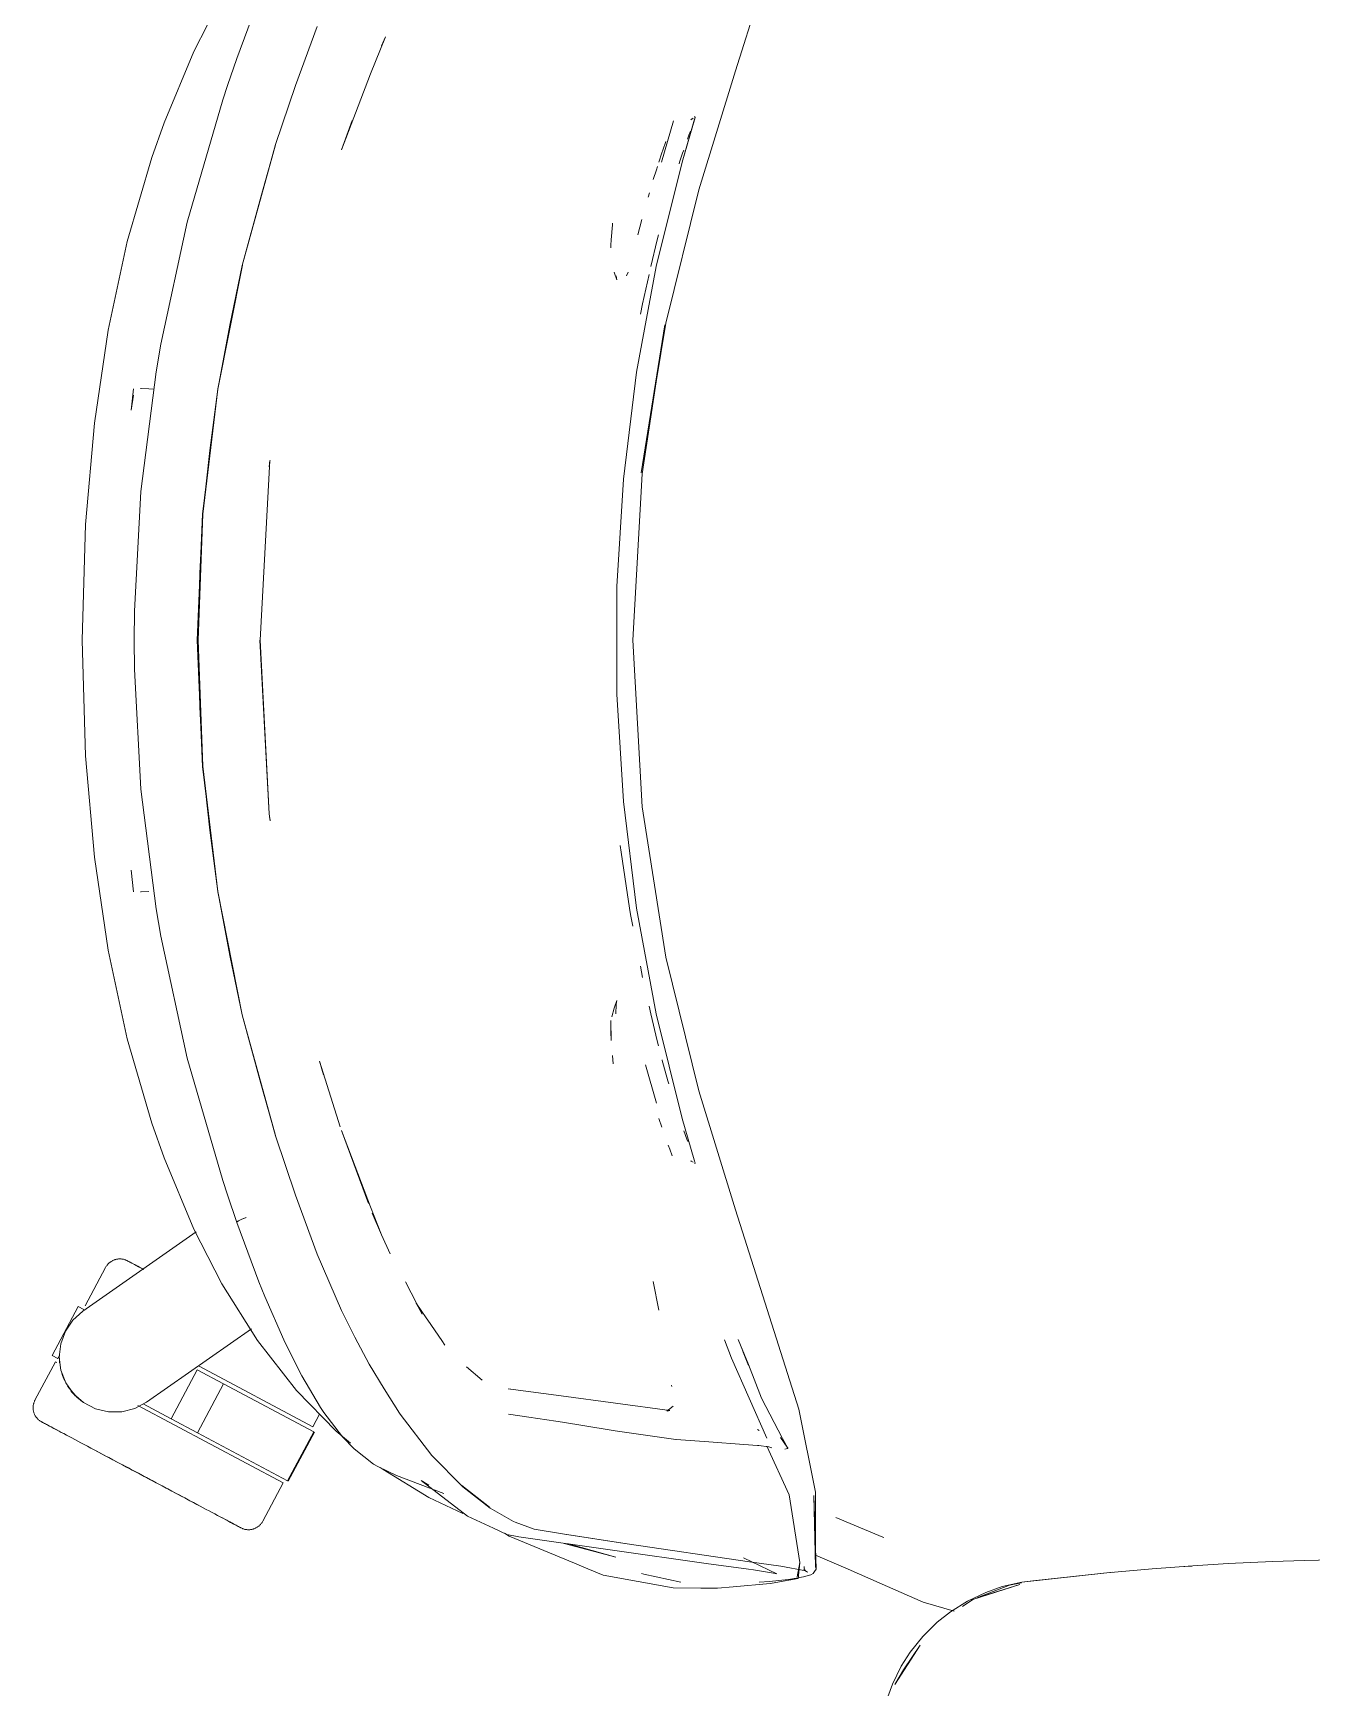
# Model space of a CAD drawing. Header units: millimetres. Extents: x 155927 to 326028, y -36033 to 97293.
# Drawn here: x 200218 to 200540.3, y 30465.7 to 30882.9 of the extents above; entities that cross this region are included whole.
import ezdxf

# ---------------------------------------------------------------- set-up
doc = ezdxf.new("R2010")
doc.units = ezdxf.units.MM
doc.header["$MEASUREMENT"] = 0
doc.layers.add('G-IMPT', color=8, linetype='CONTINUOUS', lineweight=9)
doc.layers.add('I-FURN', color=8, linetype='CONTINUOUS', lineweight=9)

msp = doc.modelspace()

# ---------------------------------------------------------------- linework, layer by layer
at = {"layer": 'G-IMPT'}
for p, q in [((200394.98, 30873.41), (200410.97, 30923.65)), ((200258.51, 30878.29), (200265.6, 30892.07)), ((200269.32, 30876.5), (200274.92, 30891.57)), ((200284.09, 30869.72), (200289.55, 30884.6)), ((200303.05, 30872.64), (200306.78, 30881.96)), ((200306.78, 30881.96), (200305.78, 30879.72)), ((200250.99, 30860.32), (200258.51, 30878.29)), ((200269.32, 30876.5), (200266.98, 30869.67)), ((200295.68, 30853.46), (200302.39, 30870.91)), ((200302.39, 30870.91), (200303.05, 30872.64)), ((200385.8, 30843.43), (200394.98, 30873.41)), ((200265.78, 30866.07), (200266.98, 30869.67)), ((200284.09, 30869.72), (200279.08, 30854.8)), ((200265.78, 30866.07), (200256.84, 30835.24)), ((200250.99, 30860.32), (200247.92, 30851.58)), ((200295.68, 30853.46), (200298.4, 30860.89)), ((200376.37, 30850.38), (200379.41, 30860.81)), ((200381.57, 30850.38), (200384.84, 30861.6)), ((200381.57, 30850.38), (200384.68, 30861.2)), ((200381.57, 30850.38), (200384.63, 30860.91)), ((200383.29, 30857.13), (200383.69, 30858.2)), ((200383.75, 30861.06), (200384.36, 30861.45)), ((200383.75, 30861.06), (200383.96, 30861.21)), ((200384.63, 30860.91), (200384.68, 30861.2)), ((200384.84, 30861.6), (200384.7, 30861.85)), ((200270.7, 30824.3), (200279.08, 30854.8)), ((200270.7, 30824.3), (200279.12, 30854.71)), ((200275.35, 30841.55), (200279.12, 30854.71)), ((200377.5, 30855.56), (200376.74, 30853.4)), ((200382.95, 30856.16), (200383.29, 30857.13)), ((200247.92, 30851.58), (200241.74, 30830.34)), ((200375.02, 30824.06), (200381.57, 30850.38)), ((200376.48, 30852.68), (200375.71, 30850.37)), ((200376.48, 30852.68), (200376.74, 30853.4)), ((200380.94, 30850.38), (200380.79, 30849.92)), ((200380.94, 30850.38), (200381.67, 30852.61)), ((200381.96, 30853.41), (200381.67, 30852.61)), ((200375.09, 30848.46), (200374.3, 30845.97)), ((200375.33, 30849.24), (200375.09, 30848.46)), ((200275.35, 30841.55), (200270.7, 30824.3)), ((200373.31, 30842.67), (200372.98, 30841.55)), ((200385.8, 30843.43), (200377.48, 30809.75)), ((200250.17, 30804.45), (200256.84, 30835.24)), ((200363.7, 30830.82), (200363.98, 30834.53)), ((200363.98, 30834.53), (200364.01, 30835.01)), ((200371.4, 30835.88), (200370.4, 30832.02)), ((200371.4, 30835.88), (200371.01, 30834.35)), ((200241.74, 30830.34), (200236.93, 30807.98)), ((200363.7, 30830.82), (200363.6, 30829.45)), ((200363.6, 30828.75), (200363.6, 30829.45)), ((200373.7, 30824.05), (200375.25, 30830.8)), ((200375.25, 30830.8), (200375.59, 30832.08)), ((200264.52, 30793.18), (200270.74, 30824.42)), ((200270.74, 30824.42), (200264.53, 30793.25)), ((200270.7, 30824.3), (200267.62, 30809.28)), ((200365.13, 30820.66), (200364.45, 30822.61)), ((200365.13, 30820.66), (200364.92, 30821.71)), ((200367.56, 30821.71), (200367.94, 30822.67)), ((200367.8, 30822.26), (200367.94, 30822.67)), ((200375.02, 30824.06), (200370.09, 30797.4)), ((200371.54, 30814.65), (200373.25, 30822.07)), ((200371.07, 30812.02), (200371.54, 30814.65)), ((200233.44, 30784.56), (200236.93, 30807.98)), ((200264.52, 30793.18), (200267.62, 30809.28)), ((200377.48, 30809.75), (200371.23, 30772.01)), ((200371.23, 30772.01), (200377.22, 30809.37)), ((200371.49, 30771.83), (200377.22, 30809.37)), ((200248.99, 30797.53), (200250.17, 30804.45)), ((200245.17, 30767.36), (200248.99, 30797.53)), ((200370.09, 30797.4), (200366.79, 30770.48)), ((200243.34, 30793.26), (200242.69, 30787.85)), ((200243.26, 30791.61), (200242.69, 30787.85)), ((200245.1, 30793.29), (200247.19, 30793.22)), ((200245.1, 30793.29), (200245.21, 30793.29)), ((200248.44, 30793.17), (200247.19, 30793.22)), ((200260.7, 30761.66), (200264.53, 30793.25)), ((200260.74, 30761.62), (200264.52, 30793.18)), ((200262.58, 30777.7), (200264.52, 30793.18)), ((200231.18, 30758.99), (200233.44, 30784.56)), ((200262.58, 30777.7), (200260.74, 30761.62)), ((200275.19, 30729.85), (200277.69, 30775.19)), ((200277.69, 30775.19), (200277.46, 30773.57)), ((200277.46, 30773.57), (200277.7, 30774.88)), ((200277.74, 30775.12), (200277.7, 30774.88)), ((200365.14, 30743.41), (200366.79, 30770.48)), ((200371.49, 30771.83), (200369.13, 30729.85)), ((200243.56, 30737.16), (200245.17, 30767.36)), ((200230.33, 30729.85), (200231.18, 30758.99)), ((200259.37, 30729.85), (200260.7, 30761.66)), ((200260.74, 30761.62), (200259.6, 30729.85)), ((200260.74, 30761.62), (200260.06, 30746.73)), ((200260.06, 30746.73), (200259.6, 30729.85)), ((200365.14, 30716.29), (200365.14, 30743.41)), ((200243.56, 30737.16), (200243.46, 30729.85)), ((200231.18, 30700.7), (200230.33, 30729.85)), ((200243.56, 30722.53), (200243.46, 30729.85)), ((200260.7, 30698.03), (200259.37, 30729.85)), ((200260.06, 30712.96), (200259.6, 30729.85)), ((200260.74, 30698.07), (200259.6, 30729.85)), ((200275.14, 30729.85), (200277.46, 30686.12)), ((200275.19, 30729.85), (200277.46, 30686.12)), ((200371.49, 30687.86), (200369.13, 30729.85)), ((200243.56, 30722.53), (200245.17, 30692.33)), ((200365.14, 30716.29), (200366.79, 30689.21)), ((200260.06, 30712.96), (200260.74, 30698.07)), ((200233.44, 30675.13), (200231.18, 30700.7)), ((200260.7, 30698.03), (200264.53, 30666.44)), ((200260.74, 30698.07), (200264.52, 30666.52)), ((200260.74, 30698.07), (200262.58, 30681.99)), ((200245.17, 30692.33), (200248.99, 30662.16)), ((200370.09, 30662.3), (200366.79, 30689.21)), ((200377.48, 30649.94), (200371.49, 30687.86)), ((200277.46, 30686.12), (200277.73, 30684.34)), ((200277.46, 30686.12), (200277.7, 30684.81)), ((200277.74, 30684.57), (200277.7, 30684.81)), ((200264.52, 30666.52), (200262.58, 30681.99)), ((200236.93, 30651.71), (200233.44, 30675.13)), ((200366.17, 30676.45), (200365.99, 30678.11)), ((200367.47, 30667.92), (200366.17, 30676.45)), ((200243.34, 30666.43), (200242.69, 30671.85)), ((200247.19, 30666.47), (200245.1, 30666.4)), ((200245.1, 30666.4), (200245.21, 30666.4)), ((200270.7, 30635.39), (200264.52, 30666.52)), ((200264.52, 30666.52), (200267.62, 30650.41)), ((200270.7, 30635.39), (200264.53, 30666.44)), ((200367.47, 30667.92), (200368.32, 30662.3)), ((200248.99, 30662.16), (200250.17, 30655.24)), ((200368.32, 30662.3), (200368.56, 30660.67)), ((200375.02, 30635.63), (200370.09, 30662.3)), ((200369.12, 30657.77), (200368.56, 30660.67)), ((200256.84, 30624.45), (200250.17, 30655.24)), ((200241.74, 30629.35), (200236.93, 30651.71)), ((200270.7, 30635.39), (200267.62, 30650.41)), ((200377.48, 30649.94), (200385.8, 30616.26)), ((200371.04, 30647.66), (200371.58, 30644.85)), ((200364.45, 30637.08), (200363.84, 30634.93)), ((200365.13, 30639.03), (200364.45, 30637.08)), ((200364.92, 30637.99), (200364.88, 30635.68)), ((200364.92, 30637.99), (200365.13, 30639.03)), ((200373.25, 30637.62), (200373.7, 30635.64)), ((200275.35, 30618.14), (200270.7, 30635.39)), ((200270.7, 30635.39), (200279.08, 30604.89)), ((200270.7, 30635.39), (200279.12, 30604.98)), ((200363.59, 30633.98), (200363.68, 30628.92)), ((200363.59, 30633.98), (200363.6, 30631.19)), ((200364.87, 30635.82), (200364.88, 30635.68)), ((200375.25, 30628.89), (200373.7, 30635.64)), ((200375.02, 30635.63), (200381.57, 30609.31)), ((200247.92, 30608.11), (200241.74, 30629.35)), ((200363.68, 30628.92), (200363.6, 30631.19)), ((200375.25, 30628.89), (200375.59, 30627.6)), ((200256.84, 30624.45), (200265.78, 30593.62)), ((200363.99, 30625.13), (200364.21, 30623.03)), ((200290.15, 30623.7), (200291.22, 30620.27)), ((200290.15, 30623.7), (200295.4, 30607.22)), ((200375.07, 30613.17), (200372.37, 30622.8)), ((200376.55, 30623.87), (200376.51, 30624.05)), ((200376.87, 30622.73), (200376.55, 30623.87)), ((200376.87, 30622.73), (200377.99, 30618.74)), ((200275.35, 30618.14), (200279.12, 30604.98)), ((200377.99, 30618.74), (200378.19, 30618.05)), ((200394.98, 30586.29), (200385.8, 30616.26)), ((200247.92, 30608.11), (200250.99, 30599.37)), ((200375.73, 30609.32), (200376.45, 30607.1)), ((200381.57, 30609.31), (200384.64, 30598.88)), ((200279.08, 30604.89), (200284.09, 30589.97)), ((200295.68, 30606.23), (200302.5, 30587.82)), ((200295.68, 30606.23), (200302.39, 30588.78)), ((200382.73, 30604.11), (200381.98, 30606.21)), ((200382.73, 30604.11), (200382.97, 30603.45)), ((200250.99, 30599.37), (200258.51, 30581.4)), ((200378.44, 30601.56), (200378.07, 30602.57)), ((200378.44, 30601.56), (200379.05, 30599.9)), ((200383.75, 30598.63), (200383.96, 30598.48)), ((200383.75, 30598.63), (200384.36, 30598.24)), ((200384.71, 30598.61), (200384.64, 30598.88)), ((200384.78, 30598.31), (200384.71, 30598.61)), ((200384.75, 30597.85), (200384.84, 30598.09)), ((200384.84, 30598.09), (200384.78, 30598.31)), ((200265.78, 30593.62), (200266.98, 30590.02)), ((200269.38, 30583.08), (200266.98, 30590.02)), ((200289.55, 30575.09), (200284.09, 30589.97)), ((200302.39, 30588.78), (200303.05, 30587.05)), ((200305.78, 30579.97), (200303.05, 30587.05)), ((200269.35, 30583.09), (200269.38, 30583.22)), ((200274.92, 30568.12), (200269.35, 30583.09)), ((200269.38, 30583.22), (200269.79, 30583.49)), ((200269.38, 30583.22), (200269.39, 30583.26)), ((200269.38, 30583.22), (200269.38, 30583.08)), ((200269.79, 30583.49), (200269.39, 30583.26)), ((200270.61, 30583.87), (200269.79, 30583.49)), ((200269.97, 30583.59), (200269.79, 30583.49)), ((200270.61, 30583.87), (200269.97, 30583.59)), ((200270.61, 30583.87), (200271.67, 30584.29)), ((200270.61, 30583.87), (200271.08, 30584.07)), ((200271.67, 30584.29), (200271.08, 30584.07)), ((200305.78, 30579.97), (200303.47, 30585.42)), ((200394.98, 30586.29), (200410.97, 30536.04)), ((200265.6, 30567.62), (200258.51, 30581.4)), ((200307.97, 30575.13), (200305.78, 30579.97)), ((200289.55, 30575.09), (200295.72, 30560.87)), ((200274.57, 30553.33), (200265.6, 30567.62)), ((200276.4, 30564.44), (200274.92, 30568.12)), ((200311.85, 30568.08), (200316.03, 30559.98)), ((200374.26, 30568.17), (200375.67, 30560.92)), ((200281.17, 30553.48), (200276.4, 30564.44)), ((200314.53, 30562.75), (200317.09, 30559)), ((200314.53, 30562.75), (200316.03, 30559.98)), ((200299.11, 30554.14), (200295.72, 30560.87)), ((200317.09, 30559), (200317.48, 30558.42)), ((200317.48, 30558.42), (200320.98, 30553.28)), ((200274.57, 30553.33), (200284.38, 30540.73)), ((200281.39, 30553.04), (200281.17, 30553.48)), ((200281.17, 30553.48), (200285.7, 30544.43)), ((200281.17, 30553.48), (200285.39, 30545.03)), ((200299.11, 30554.14), (200302.68, 30547.35)), ((200320.98, 30553.28), (200321.73, 30552.18)), ((200392.25, 30553.45), (200393.99, 30548.87)), ((200396.27, 30552.13), (200395.71, 30553.54)), ((200281.39, 30553.04), (200285.7, 30544.43)), ((200398.29, 30547.23), (200396.27, 30552.13)), ((200396.27, 30552.13), (200398.3, 30547.02)), ((200398.3, 30547.02), (200396.96, 30550.4)), ((200285.7, 30544.43), (200285.39, 30545.03)), ((200306.45, 30541.12), (200302.68, 30547.35)), ((200327.25, 30546.65), (200331.16, 30543.31)), ((200393.99, 30548.87), (200402.92, 30528.71)), ((200401.54, 30538.76), (200398.29, 30547.23)), ((200285.7, 30544.43), (200290.43, 30536.43)), ((200306.45, 30541.12), (200310.33, 30535.02)), ((200351.1, 30539.37), (200337.75, 30541.15)), ((200337.75, 30541.15), (200338.22, 30541.01)), ((200378.94, 30541.7), (200378.89, 30542.05)), ((200294.34, 30530.43), (200284.38, 30540.73)), ((200351.1, 30539.37), (200378.44, 30535.64)), ((200379.29, 30536.75), (200377.73, 30535.51)), ((200401.54, 30538.76), (200406.82, 30528.65)), ((200291.29, 30535.14), (200290.43, 30536.43)), ((200296.01, 30529.01), (200291.29, 30535.14)), ((200310.5, 30534.77), (200310.33, 30535.02)), ((200318.52, 30524.33), (200310.5, 30534.77)), ((200342.91, 30534.02), (200337.84, 30534.76)), ((200342.91, 30534.02), (200349.75, 30532.96)), ((200349.75, 30532.96), (200351.41, 30532.69)), ((200363.18, 30530.83), (200351.41, 30532.69)), ((200377.94, 30535.55), (200378.17, 30535.59)), ((200378.44, 30535.64), (200378.17, 30535.59)), ((200410.97, 30536.04), (200415.16, 30515.09)), ((200298.01, 30527.43), (200294.34, 30530.43)), ((200296.01, 30529.01), (200298.9, 30525.99)), ((200364.73, 30530.58), (200363.18, 30530.83)), ((200379.95, 30528.37), (200364.73, 30530.58)), ((200379.95, 30528.37), (200380.03, 30528.36)), ((200380.03, 30528.36), (200388.27, 30527.74)), ((200400.54, 30530.88), (200400.98, 30530.61)), ((200408.17, 30526.2), (200406.33, 30528.9)), ((200408.17, 30526.2), (200406.82, 30528.65)), ((200303.77, 30522.13), (200298.9, 30525.99)), ((200326.26, 30516.43), (200318.52, 30524.33)), ((200397.12, 30527.11), (200388.27, 30527.74)), ((200397.12, 30527.11), (200400.53, 30526.86)), ((200400.9, 30526.81), (200400.53, 30526.86)), ((200400.9, 30526.81), (200403.36, 30526.53)), ((200408.53, 30514.39), (200402.95, 30526.68)), ((200403.36, 30526.53), (200403.42, 30526.51)), ((200404.19, 30526.23), (200403.42, 30526.51)), ((200407.46, 30525.92), (200408.15, 30526.07)), ((200408.15, 30526.07), (200408.17, 30526.2)), ((200408.17, 30526.2), (200408.21, 30526.36)), ((200304.9, 30521.51), (200303.77, 30522.13)), ((200304.9, 30521.51), (200307.34, 30520.34)), ((200306.26, 30520.82), (200305.49, 30521.32)), ((200306.26, 30520.82), (200317.71, 30513.7)), ((200307.34, 30520.34), (200309.57, 30519.27)), ((200321.47, 30514.76), (200309.57, 30519.27)), ((200315.82, 30517.99), (200327.47, 30509.07)), ((200315.82, 30517.99), (200317.77, 30516.87)), ((200333, 30511.34), (200326.05, 30516.74)), ((200326.05, 30516.74), (200329.62, 30513.93)), ((200326.26, 30516.43), (200333.22, 30511.01)), ((200317.71, 30513.7), (200326.34, 30509.72)), ((200333, 30511.34), (200329.62, 30513.93)), ((200408.53, 30514.39), (200411.25, 30497.34)), ((200414.72, 30514.2), (200415.31, 30495.76)), ((200414.72, 30514.2), (200415.21, 30496.22)), ((200415.16, 30515.09), (200415.21, 30496.22)), ((200327.47, 30509.07), (200334.04, 30506.01)), ((200333.22, 30511.01), (200339.06, 30507.72)), ((200339.48, 30507.51), (200339.06, 30507.72)), ((200339.48, 30507.51), (200344.27, 30505.76)), ((200420.31, 30508.66), (200432.16, 30503.73)), ((200334.04, 30506.01), (200337.41, 30504.44)), ((200336.8, 30504.73), (200337.97, 30503.95)), ((200340.4, 30503.79), (200337.41, 30504.44)), ((200337.97, 30503.95), (200354.42, 30497.16)), ((200387.62, 30497.12), (200340.4, 30503.79)), ((200344.27, 30505.76), (200351.94, 30504.46)), ((200367.1, 30502.16), (200351.94, 30504.46)), ((200367.1, 30502.16), (200352.52, 30504.39)), ((200367.71, 30502.06), (200352.52, 30504.39)), ((200432.43, 30503.63), (200432.16, 30503.73)), ((200364.82, 30498.67), (200351.87, 30502.17)), ((200364.82, 30498.67), (200352.93, 30502.02)), ((200367.71, 30502.06), (200398.58, 30497.51)), ((200423.37, 30495.63), (200415.2, 30499.19)), ((200354.42, 30497.16), (200357.78, 30495.77)), ((200361.64, 30494.17), (200357.78, 30495.77)), ((200387.62, 30497.12), (200398.28, 30495.68)), ((200397.03, 30498.49), (200405.46, 30494.49)), ((200399.58, 30495.46), (200398.28, 30495.68)), ((200398.58, 30497.51), (200406.43, 30496.4)), ((200404.6, 30494.63), (200399.58, 30495.46)), ((200412.7, 30495.29), (200406.43, 30496.4)), ((200410.56, 30493.76), (200411.25, 30497.34)), ((200410.56, 30493.76), (200411.19, 30497.3)), ((200411.19, 30497.3), (200410.8, 30493.35)), ((200412.08, 30495.46), (200413.18, 30494.9)), ((200412.08, 30495.46), (200412.7, 30495.29)), ((200412.36, 30495.83), (200412.28, 30496.33)), ((200412.36, 30495.83), (200412.68, 30495.29)), ((200412.68, 30495.29), (200413.18, 30494.9)), ((200414.57, 30494.57), (200414.94, 30495.07)), ((200415.34, 30495.64), (200414.94, 30495.07)), ((200415.34, 30495.64), (200415.15, 30496.5)), ((200415.15, 30496.5), (200415.17, 30496.39)), ((200415.21, 30496.22), (200415.17, 30496.39)), ((200415.31, 30495.76), (200415.21, 30496.22)), ((200431.2, 30492.21), (200423.37, 30495.63)), ((200467.16, 30492.43), (200490.12, 30494.88)), ((200490.12, 30494.88), (200469.98, 30492.76)), ((200488.6, 30494.78), (200500, 30495.77)), ((200510.28, 30496.49), (200500, 30495.77)), ((200508.24, 30496.36), (200506.82, 30496.22)), ((200508.24, 30496.36), (200510.01, 30496.44)), ((200510.28, 30496.49), (200519.15, 30497.06)), ((200530.46, 30497.59), (200519.15, 30497.06)), ((200530.46, 30497.59), (200538.34, 30497.89)), ((200550.65, 30498.18), (200538.34, 30497.89)), ((200379.34, 30490.94), (200361.64, 30494.17)), ((200371.9, 30494.39), (200371.32, 30494.54)), ((200381.2, 30492.35), (200371.9, 30494.39)), ((200379.34, 30490.94), (200386.31, 30490.91)), ((200390.48, 30490.91), (200386.31, 30490.91)), ((200394.43, 30491.25), (200390.48, 30490.91)), ((200394.43, 30491.25), (200403.76, 30492.05)), ((200403.59, 30492.57), (200401, 30492.36)), ((200403.59, 30492.57), (200408.27, 30493.09)), ((200403.76, 30492.05), (200404.23, 30492.1)), ((200408.48, 30492.91), (200404.23, 30492.1)), ((200405.46, 30494.49), (200404.6, 30494.63)), ((200408.89, 30493.17), (200408.27, 30493.09)), ((200408.48, 30492.91), (200410.8, 30493.35)), ((200408.89, 30493.17), (200412.17, 30493.7)), ((200412.17, 30493.7), (200414.03, 30494.25)), ((200414.57, 30494.57), (200414.03, 30494.25)), ((200442.33, 30487.35), (200431.2, 30492.21)), ((200454.81, 30488.03), (200466.66, 30491.84)), ((200464.03, 30491.63), (200455.85, 30488.43)), ((200457.52, 30488.93), (200466.66, 30491.84)), ((200458.07, 30489.82), (200462.2, 30491.27)), ((200467.16, 30492.43), (200462.2, 30491.27)), ((200467.09, 30492.21), (200464.03, 30491.63)), ((200467.16, 30492.43), (200488.6, 30494.78)), ((200467.16, 30492.43), (200469.98, 30492.76)), ((200471.49, 30492.9), (200469.98, 30492.76)), ((200442.33, 30487.35), (200450.15, 30485.09)), ((200453.49, 30487.63), (200449.16, 30484.9)), ((200454.81, 30488.03), (200452.23, 30486.28)), ((200453.49, 30487.63), (200458.07, 30489.82)), ((200454.81, 30488.03), (200457.52, 30488.93)), ((200445.86, 30482.28), (200449.16, 30484.9)), ((200442.25, 30478.73), (200439.06, 30474.76)), ((200442.25, 30478.73), (200445.86, 30482.28)), ((200435.2, 30466.6), (200441.52, 30476.55)), ((200436.79, 30471.21), (200439.06, 30474.76)), ((200437.36, 30470.28), (200441.52, 30476.55)), ((200434.55, 30466.7), (200436.79, 30471.21)), ((200435.2, 30466.6), (200437.36, 30470.28)), ((200434.55, 30466.7), (200432.84, 30461.93))]:
    msp.add_line(p, q, dxfattribs=at)
at = {"layer": 'I-FURN'}
for p, q in [((200230.54, 30560.71), (200259.13, 30580.72)), ((200236.28, 30571.75), (200231.13, 30562.07)), ((200236.28, 30571.75), (200236.36, 30571.89)), ((200236.36, 30571.89), (200236.45, 30572.03)), ((200236.45, 30572.03), (200236.54, 30572.17)), ((200236.54, 30572.17), (200236.63, 30572.3)), ((200236.63, 30572.3), (200236.73, 30572.42)), ((200236.73, 30572.42), (200236.84, 30572.54)), ((200236.84, 30572.54), (200236.94, 30572.66)), ((200236.94, 30572.66), (200237.06, 30572.78)), ((200237.06, 30572.78), (200237.18, 30572.89)), ((200237.18, 30572.89), (200237.3, 30572.99)), ((200237.3, 30572.99), (200237.43, 30573.09)), ((200237.43, 30573.09), (200237.56, 30573.18)), ((200237.56, 30573.18), (200237.69, 30573.27)), ((200237.69, 30573.27), (200237.83, 30573.35)), ((200237.83, 30573.35), (200237.97, 30573.43)), ((200237.97, 30573.43), (200238.12, 30573.5)), ((200238.12, 30573.5), (200238.26, 30573.57)), ((200238.26, 30573.57), (200238.41, 30573.63)), ((200238.41, 30573.63), (200238.57, 30573.68)), ((200238.57, 30573.68), (200238.72, 30573.73)), ((200238.72, 30573.73), (200238.88, 30573.77)), ((200238.88, 30573.77), (200239.03, 30573.81)), ((200239.03, 30573.81), (200239.19, 30573.84)), ((200239.19, 30573.84), (200239.35, 30573.86)), ((200239.35, 30573.86), (200239.51, 30573.88)), ((200239.51, 30573.88), (200239.67, 30573.89)), ((200239.67, 30573.89), (200239.83, 30573.89)), ((200239.83, 30573.89), (200239.99, 30573.89)), ((200239.99, 30573.89), (200240.16, 30573.88)), ((200240.16, 30573.88), (200240.32, 30573.86)), ((200240.32, 30573.86), (200240.48, 30573.84)), ((200240.48, 30573.84), (200240.63, 30573.81)), ((200240.63, 30573.81), (200240.79, 30573.78)), ((200240.79, 30573.78), (200240.95, 30573.74)), ((200240.95, 30573.74), (200241.1, 30573.69)), ((200241.1, 30573.69), (200241.25, 30573.64)), ((200241.25, 30573.64), (200241.4, 30573.58)), ((200241.4, 30573.58), (200241.55, 30573.51)), ((200241.55, 30573.51), (200241.7, 30573.44)), ((200241.7, 30573.44), (200241.73, 30573.42)), ((200241.73, 30573.42), (200241.75, 30573.41)), ((200241.74, 30573.42), (200241.73, 30573.42)), ((200241.78, 30573.39), (200241.74, 30573.42)), ((200241.75, 30573.41), (200241.81, 30573.38)), ((200241.86, 30573.35), (200241.78, 30573.39)), ((200241.81, 30573.38), (200241.91, 30573.32)), ((200241.99, 30573.29), (200241.86, 30573.35)), ((200241.91, 30573.32), (200242.06, 30573.25)), ((200242.15, 30573.2), (200241.99, 30573.29)), ((200242.06, 30573.25), (200242.24, 30573.15)), ((200242.35, 30573.09), (200242.15, 30573.2)), ((200242.24, 30573.15), (200242.45, 30573.04)), ((200242.59, 30572.96), (200242.35, 30573.09)), ((200242.45, 30573.04), (200242.71, 30572.9)), ((200242.87, 30572.82), (200242.59, 30572.96)), ((200242.71, 30572.9), (200243.01, 30572.74)), ((200243.19, 30572.65), (200242.87, 30572.82)), ((200243.01, 30572.74), (200243.35, 30572.56)), ((200243.54, 30572.46), (200243.19, 30572.65)), ((200243.35, 30572.56), (200243.72, 30572.36)), ((200243.94, 30572.25), (200243.54, 30572.46)), ((200243.72, 30572.36), (200244.13, 30572.15)), ((200244.36, 30572.02), (200243.94, 30572.25)), ((200244.13, 30572.15), (200244.57, 30571.91)), ((200244.83, 30571.77), (200244.36, 30572.02)), ((200244.57, 30571.91), (200245.06, 30571.65)), ((200245.33, 30571.51), (200244.83, 30571.77)), ((200245.06, 30571.65), (200245.57, 30571.38)), ((200245.87, 30571.22), (200245.33, 30571.51)), ((200229.38, 30561.86), (200222.81, 30549.5)), ((200229.38, 30561.86), (200230.78, 30561.12)), ((200226.13, 30555.66), (200228.03, 30558.45)), ((200228.03, 30558.45), (200230.54, 30560.71)), ((200230.78, 30561.12), (200230.69, 30561.17)), ((200224.96, 30552.5), (200226.13, 30555.66)), ((200273.02, 30556.29), (200246.59, 30537.78)), ((200224.21, 30548.76), (200222.81, 30549.5)), ((200224.21, 30548.76), (200224.61, 30549.52)), ((200224.58, 30549.15), (200224.96, 30552.5)), ((200225, 30545.8), (200224.58, 30549.15)), ((200223.62, 30547.94), (200218.47, 30538.25)), ((200223.62, 30547.94), (200224, 30547.74)), ((200224.12, 30548.81), (200224.21, 30548.76)), ((200226.22, 30542.66), (200225, 30545.8)), ((200259.36, 30545.93), (200252.79, 30533.57)), ((200259.36, 30545.93), (200266, 30542.4)), ((200259.83, 30546.81), (200288.53, 30531.55)), ((200228.16, 30539.89), (200226.22, 30542.66)), ((200226.7, 30541.82), (200228.99, 30539.03)), ((200266, 30542.4), (200259.43, 30530.03)), ((200266, 30542.4), (200288.71, 30530.32)), ((200218, 30536.51), (200218.01, 30536.68)), ((200218.01, 30536.68), (200218.03, 30536.84)), ((200218.03, 30536.84), (200218.05, 30537)), ((200218.05, 30537), (200218.08, 30537.15)), ((200218.08, 30537.15), (200218.11, 30537.31)), ((200218.11, 30537.31), (200218.15, 30537.47)), ((200218.15, 30537.47), (200218.2, 30537.62)), ((200218.2, 30537.62), (200218.26, 30537.77)), ((200218.26, 30537.77), (200218.32, 30537.92)), ((200218.32, 30537.92), (200218.38, 30538.07)), ((200218.38, 30538.07), (200218.45, 30538.22)), ((200218.45, 30538.22), (200218.47, 30538.25)), ((200230.7, 30537.67), (200228.16, 30539.89)), ((200228.99, 30539.03), (200230.41, 30537.88)), ((200233.69, 30536.13), (200230.7, 30537.67)), ((200246.59, 30537.78), (200243.62, 30536.19)), ((200244.41, 30536.89), (200281.01, 30517.42)), ((200252.79, 30533.57), (200245.73, 30537.32)), ((200218, 30536.35), (200218, 30536.51)), ((200218, 30536.19), (200218, 30536.35)), ((200218.01, 30536.03), (200218, 30536.19)), ((200218.03, 30535.87), (200218.01, 30536.03)), ((200218.05, 30535.71), (200218.03, 30535.87)), ((200218.08, 30535.55), (200218.05, 30535.71)), ((200218.12, 30535.4), (200218.08, 30535.55)), ((200218.16, 30535.24), (200218.12, 30535.4)), ((200218.21, 30535.09), (200218.16, 30535.24)), ((200218.26, 30534.93), (200218.21, 30535.09)), ((200218.32, 30534.78), (200218.26, 30534.93)), ((200218.39, 30534.64), (200218.32, 30534.78)), ((200218.46, 30534.49), (200218.39, 30534.64)), ((200218.54, 30534.35), (200218.46, 30534.49)), ((200218.62, 30534.21), (200218.54, 30534.35)), ((200218.71, 30534.08), (200218.62, 30534.21)), ((200218.8, 30533.95), (200218.71, 30534.08)), ((200218.9, 30533.82), (200218.8, 30533.95)), ((200219.01, 30533.7), (200218.9, 30533.82)), ((200219.12, 30533.58), (200219.01, 30533.7)), ((200219.23, 30533.47), (200219.12, 30533.58)), ((200219.35, 30533.36), (200219.23, 30533.47)), ((200219.47, 30533.25), (200219.35, 30533.36)), ((200219.6, 30533.15), (200219.47, 30533.25)), ((200219.73, 30533.06), (200219.6, 30533.15)), ((200219.86, 30532.97), (200219.73, 30533.06)), ((200220, 30532.88), (200219.86, 30532.97)), ((200220.14, 30532.8), (200220, 30532.88)), ((200220.19, 30532.78), (200220.14, 30532.8)), ((200220.14, 30532.8), (200220.14, 30532.8)), ((200220.14, 30532.8), (200220.16, 30532.79)), ((200220.16, 30532.79), (200220.22, 30532.76)), ((200220.27, 30532.73), (200220.19, 30532.78)), ((200220.22, 30532.76), (200220.32, 30532.71)), ((200220.39, 30532.67), (200220.27, 30532.73)), ((200220.32, 30532.71), (200220.46, 30532.63)), ((200220.55, 30532.58), (200220.39, 30532.67)), ((200220.46, 30532.63), (200220.64, 30532.54)), ((200220.75, 30532.48), (200220.55, 30532.58)), ((200220.64, 30532.54), (200220.86, 30532.42)), ((200220.99, 30532.35), (200220.75, 30532.48)), ((200220.86, 30532.42), (200221.12, 30532.28)), ((200236.97, 30535.34), (200233.69, 30536.13)), ((200240.35, 30535.36), (200236.97, 30535.34)), ((200243.62, 30536.19), (200240.35, 30535.36)), ((200259.43, 30530.03), (200252.79, 30533.57)), ((200288.53, 30531.55), (200290.2, 30534.71)), ((200221.27, 30532.2), (200220.99, 30532.35)), ((200221.12, 30532.28), (200221.41, 30532.13)), ((200221.59, 30532.03), (200221.27, 30532.2)), ((200221.41, 30532.13), (200221.75, 30531.95)), ((200221.95, 30531.84), (200221.59, 30532.03)), ((200221.75, 30531.95), (200222.12, 30531.75)), ((200222.34, 30531.63), (200221.95, 30531.84)), ((200222.12, 30531.75), (200222.53, 30531.53)), ((200222.77, 30531.4), (200222.34, 30531.63)), ((200222.53, 30531.53), (200222.98, 30531.29)), ((200223.23, 30531.16), (200222.77, 30531.4)), ((200222.98, 30531.29), (200223.46, 30531.04)), ((200223.74, 30530.89), (200223.23, 30531.16)), ((200223.46, 30531.04), (200223.98, 30530.76)), ((200224.27, 30530.61), (200223.74, 30530.89)), ((200223.98, 30530.76), (200224.53, 30530.47)), ((200224.84, 30530.3), (200224.27, 30530.61)), ((200224.53, 30530.47), (200225.11, 30530.16)), ((200225.11, 30530.16), (200225.73, 30529.83)), ((200225.73, 30529.83), (200226.38, 30529.49)), ((200226.38, 30529.49), (200227.06, 30529.13)), ((200227.06, 30529.13), (200227.76, 30528.75)), ((200227.76, 30528.75), (200228.5, 30528.36)), ((200228.5, 30528.36), (200229.26, 30527.95)), ((200282.14, 30517.96), (200259.43, 30530.03)), ((200288.71, 30530.32), (200282.14, 30517.96)), ((200282.31, 30517.87), (200288.88, 30530.23)), ((200229.26, 30527.95), (200230.05, 30527.54)), ((200230.05, 30527.54), (200230.86, 30527.1)), ((200230.86, 30527.1), (200231.69, 30526.66)), ((200231.69, 30526.66), (200232.55, 30526.2)), ((200232.55, 30526.2), (200233.43, 30525.74)), ((200233.43, 30525.74), (200234.32, 30525.26)), ((200234.81, 30525), (200233.91, 30525.48)), ((200234.32, 30525.26), (200235.24, 30524.78)), ((200235.74, 30524.51), (200234.81, 30525)), ((200235.24, 30524.78), (200236.17, 30524.28)), ((200236.67, 30524.01), (200235.74, 30524.51)), ((200236.17, 30524.28), (200237.11, 30523.78)), ((200237.63, 30523.51), (200236.67, 30524.01)), ((200237.11, 30523.78), (200238.07, 30523.27)), ((200238.59, 30522.99), (200237.63, 30523.51)), ((200238.07, 30523.27), (200239.04, 30522.76)), ((200239.56, 30522.47), (200238.59, 30522.99)), ((200239.04, 30522.76), (200240.02, 30522.23)), ((200240.55, 30521.95), (200239.56, 30522.47)), ((200240.02, 30522.23), (200241, 30521.71)), ((200241.54, 30521.42), (200240.55, 30521.95)), ((200241, 30521.71), (200242, 30521.18)), ((200242.54, 30520.89), (200241.54, 30521.42)), ((200242, 30521.18), (200243, 30520.65)), ((200243.54, 30520.36), (200242.54, 30520.89)), ((200243, 30520.65), (200244, 30520.12)), ((200244.54, 30519.83), (200243.54, 30520.36)), ((200244, 30520.12), (200245, 30519.58)), ((200245.55, 30519.29), (200244.54, 30519.83)), ((200245, 30519.58), (200246.01, 30519.05)), ((200246.55, 30518.76), (200245.55, 30519.29)), ((200246.01, 30519.05), (200247.01, 30518.51)), ((200247.55, 30518.23), (200246.55, 30518.76)), ((200247.01, 30518.51), (200248.02, 30517.98)), ((200248.55, 30517.69), (200247.55, 30518.23)), ((200248.02, 30517.98), (200249.01, 30517.45)), ((200249.55, 30517.17), (200248.55, 30517.69)), ((200249.01, 30517.45), (200250, 30516.92)), ((200250.54, 30516.64), (200249.55, 30517.17)), ((200250, 30516.92), (200250.99, 30516.4)), ((200251.51, 30516.12), (200250.54, 30516.64)), ((200250.99, 30516.4), (200251.96, 30515.88)), ((200252.48, 30515.61), (200251.51, 30516.12)), ((200251.96, 30515.88), (200252.92, 30515.37)), ((200275.86, 30507.74), (200281.01, 30517.42)), ((200253.44, 30515.1), (200252.48, 30515.61)), ((200252.92, 30515.37), (200253.88, 30514.86)), ((200254.38, 30514.59), (200253.44, 30515.1)), ((200253.88, 30514.86), (200254.81, 30514.37)), ((200255.31, 30514.1), (200254.38, 30514.59)), ((200254.81, 30514.37), (200255.74, 30513.88)), ((200256.23, 30513.61), (200255.31, 30514.1)), ((200255.74, 30513.88), (200256.64, 30513.39)), ((200257.12, 30513.14), (200256.23, 30513.61)), ((200256.64, 30513.39), (200257.53, 30512.92)), ((200258, 30512.67), (200257.12, 30513.14)), ((200257.53, 30512.92), (200258.4, 30512.46)), ((200258.86, 30512.22), (200258, 30512.67)), ((200258.4, 30512.46), (200259.24, 30512.01)), ((200259.69, 30511.77), (200258.86, 30512.22)), ((200259.24, 30512.01), (200260.07, 30511.57)), ((200260.07, 30511.57), (200260.87, 30511.15)), ((200260.87, 30511.15), (200261.65, 30510.73)), ((200261.65, 30510.73), (200262.4, 30510.34)), ((200262.4, 30510.34), (200263.12, 30509.95)), ((200263.12, 30509.95), (200263.81, 30509.58)), ((200263.81, 30509.58), (200264.48, 30509.23)), ((200264.48, 30509.23), (200265.11, 30508.89)), ((200265.11, 30508.89), (200265.71, 30508.57)), ((200266.02, 30508.41), (200265.44, 30508.72)), ((200265.71, 30508.57), (200266.28, 30508.27)), ((200266.57, 30508.11), (200266.02, 30508.41)), ((200266.28, 30508.27), (200266.82, 30507.99)), ((200267.09, 30507.84), (200266.57, 30508.11)), ((200266.82, 30507.99), (200267.32, 30507.72)), ((200267.57, 30507.58), (200267.09, 30507.84)), ((200267.32, 30507.72), (200267.78, 30507.47)), ((200268.02, 30507.35), (200267.57, 30507.58)), ((200267.78, 30507.47), (200268.21, 30507.24)), ((200275.7, 30507.46), (200275.61, 30507.33)), ((200275.79, 30507.6), (200275.7, 30507.46)), ((200275.86, 30507.74), (200275.79, 30507.6)), ((200268.43, 30507.13), (200268.02, 30507.35)), ((200268.21, 30507.24), (200268.6, 30507.03)), ((200268.8, 30506.93), (200268.43, 30507.13)), ((200268.6, 30507.03), (200268.96, 30506.84)), ((200269.14, 30506.75), (200268.8, 30506.93)), ((200268.96, 30506.84), (200269.28, 30506.68)), ((200269.43, 30506.59), (200269.14, 30506.75)), ((200269.28, 30506.68), (200269.56, 30506.53)), ((200269.69, 30506.46), (200269.43, 30506.59)), ((200269.56, 30506.53), (200269.8, 30506.4)), ((200269.91, 30506.34), (200269.69, 30506.46)), ((200269.8, 30506.4), (200270, 30506.29)), ((200270.09, 30506.24), (200269.91, 30506.34)), ((200270, 30506.29), (200270.16, 30506.21)), ((200270.23, 30506.17), (200270.09, 30506.24)), ((200270.16, 30506.21), (200270.28, 30506.14)), ((200270.33, 30506.12), (200270.23, 30506.17)), ((200270.28, 30506.14), (200270.37, 30506.1)), ((200270.39, 30506.08), (200270.33, 30506.12)), ((200270.37, 30506.1), (200270.41, 30506.08)), ((200270.41, 30506.07), (200270.39, 30506.08)), ((200270.41, 30506.08), (200270.41, 30506.07)), ((200270.45, 30506.05), (200270.41, 30506.07)), ((200270.6, 30505.98), (200270.45, 30506.05)), ((200270.74, 30505.92), (200270.6, 30505.98)), ((200270.89, 30505.86), (200270.74, 30505.92)), ((200271.05, 30505.8), (200270.89, 30505.86)), ((200271.2, 30505.76), (200271.05, 30505.8)), ((200271.36, 30505.71), (200271.2, 30505.76)), ((200271.51, 30505.68), (200271.36, 30505.71)), ((200271.67, 30505.65), (200271.51, 30505.68)), ((200271.83, 30505.63), (200271.67, 30505.65)), ((200271.99, 30505.61), (200271.83, 30505.63)), ((200272.15, 30505.6), (200271.99, 30505.61)), ((200272.31, 30505.6), (200272.15, 30505.6)), ((200272.47, 30505.6), (200272.31, 30505.6)), ((200272.64, 30505.61), (200272.47, 30505.6)), ((200272.8, 30505.63), (200272.64, 30505.61)), ((200272.96, 30505.65), (200272.8, 30505.63)), ((200273.11, 30505.68), (200272.96, 30505.65)), ((200273.27, 30505.72), (200273.11, 30505.68)), ((200273.43, 30505.76), (200273.27, 30505.72)), ((200273.58, 30505.81), (200273.43, 30505.76)), ((200273.73, 30505.86), (200273.58, 30505.81)), ((200273.88, 30505.92), (200273.73, 30505.86)), ((200274.03, 30505.99), (200273.88, 30505.92)), ((200274.17, 30506.06), (200274.03, 30505.99)), ((200274.31, 30506.14), (200274.17, 30506.06)), ((200274.45, 30506.22), (200274.31, 30506.14)), ((200274.59, 30506.31), (200274.45, 30506.22)), ((200274.72, 30506.4), (200274.59, 30506.31)), ((200274.85, 30506.5), (200274.72, 30506.4)), ((200274.97, 30506.61), (200274.85, 30506.5)), ((200275.09, 30506.72), (200274.97, 30506.61)), ((200275.2, 30506.83), (200275.09, 30506.72)), ((200275.31, 30506.95), (200275.2, 30506.83)), ((200275.42, 30507.07), (200275.31, 30506.95)), ((200275.52, 30507.2), (200275.42, 30507.07)), ((200275.61, 30507.33), (200275.52, 30507.2))]:
    msp.add_line(p, q, dxfattribs=at)
for points in [[(200224.68, 30547.71), (200224.64, 30548.08), (200224.6, 30548.75), (200224.6, 30549.29), (200224.61, 30549.52)], [(200228.64, 30539.37), (200228.24, 30539.77), (200227.88, 30540.19), (200227.54, 30540.61)]]:
    msp.add_open_spline(points, degree=3, dxfattribs=at)
msp.add_open_spline([(200225.94, 30543.21), (200225.86, 30543.37), (200225.57, 30544.01), (200225.35, 30544.63), (200225.2, 30545.1)], degree=3, knots=[-0.5319761, -0.5319761, -0.5319761, -0.5319761, -0.5, -0.4, -0.4, -0.4, -0.4], dxfattribs=at)

doc.saveas('drawing.dxf')
